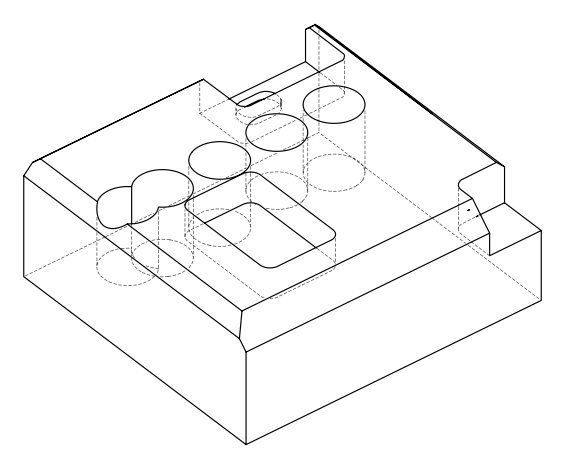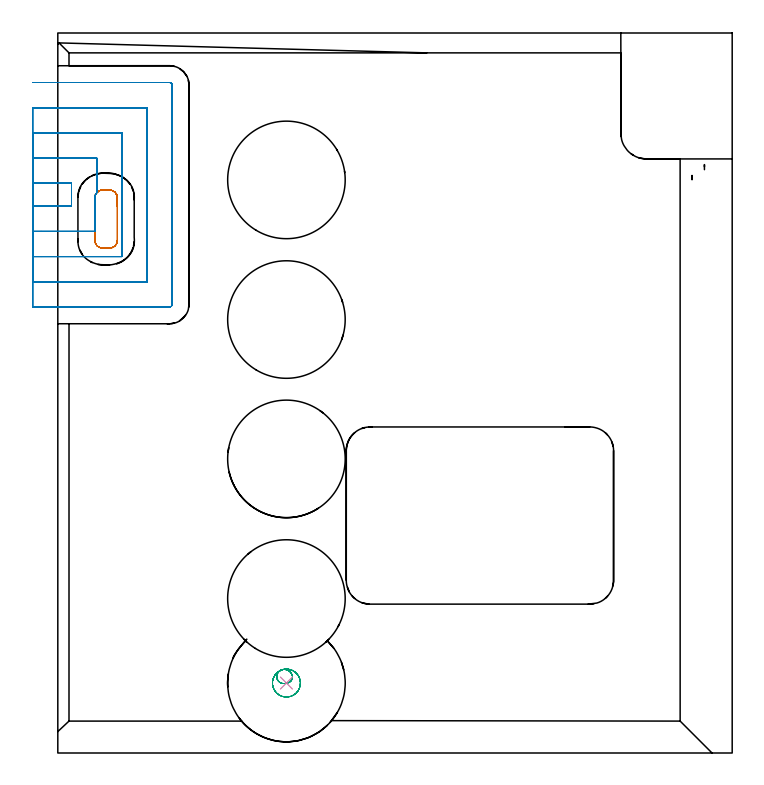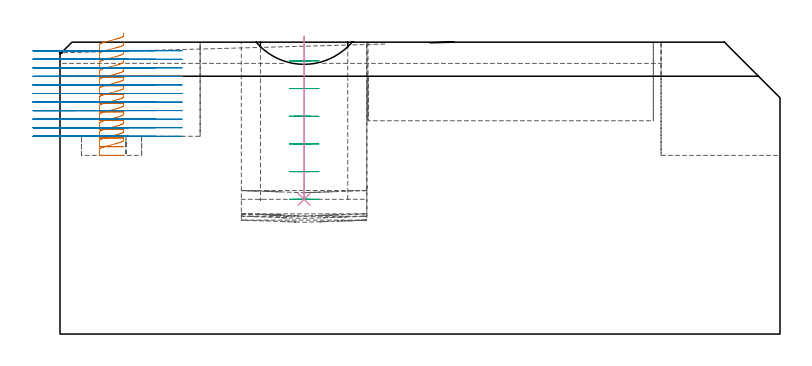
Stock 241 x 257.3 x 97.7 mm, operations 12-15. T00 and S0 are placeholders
(PLAN: 15 operations, 5 tool changes, 67.1 min)
(1 INDEXABLE_INSERT_DRILL_BLIND_HOLE_FROM_SOLID | STEP1POCKET | NXT0302_036 | 0.25 min | 81039 mm3)
(2 INDEXABLE_INSERT_DRILL_BLIND_HOLE_FROM_SOLID_1 | STEP1POCKET_2 | NXT0302_036 | 0.25 min | 82838 mm3)
(3 INDEXABLE_INSERT_DRILL_BLIND_HOLE_FROM_SOLID_2 | STEP1POCKET_3 | NXT0302_036 | 0.24 min | 79933 mm3)
(4 INDEXABLE_INSERT_DRILL_BLIND_HOLE_FROM_SOLID_3 | STEP1POCKET_4 | NXT0302_036 | 0.21 min | 69125 mm3)
(5 AREA_MILL | FG_CHAMFER_SURFACE | UGT0205_001 | 2.47 min | 1213 mm3)
(6 AREA_MILL_1 | FG_CHAMFER_SURFACE_1 | UGT0205_001 | 4.99 min | 5187 mm3)
(7 AREA_MILL_2 | FG_CHAMFER_SURFACE_2 | UGT0205_001 | 12 min | 38060 mm3)
(8 AREA_MILL_3 | FG_CHAMFER_SURFACE_3 | UGT0205_001 | 8.82 min | 14660 mm3)
(9 AREA_MILL_4 | FG_CHAMFER_SURFACE_4 | UGT0205_001 | 0.27 min | 71 mm3)
(10 MILL_CORNER_NOTCH_RECTANGULAR | CORNER_NOTCH_RECTANGULAR | NXT0201_012 | Follow Part, ap 4, ae 75% | 5.21 min | 65750 mm3)
(11 MILL_RECTANGULAR_POCKET | POCKET_RECTANGULAR_STRAIGHT | NXT0201_012 | Follow Part, ap 4, ae 75% | 8.1 min | 157365 mm3)
(12 MILL_RECTANGULAR_POCKET_1 | POCKET_RECTANGULAR_STRAIGHT_1 | NXT0201_011 | Follow Part, ap 3, ae 75% | 2.61 min | 22414 mm3)
(13 MILL_SLOT | SLOT_PARTIAL_RECTANGULAR | NXT0201_011 | Follow Part, ap 3, ae 75% | 20.34 min | 116894 mm3)
(14 MILL_BLIND_HOLE_FROM_SOLID_MATERIAL | STEP1POCKET_1 | UGT0201_004 | Spiral | 1.17 min | 59906 mm3)
(15 BORE_BLIND_HOLE | STEP1POCKET_1 | UGT0332_055 | 0.22 min | 7 mm3)
(TOOL NXT0302_036 | Index. Insert Drill 42mm [880-D4200L50-05] | D42 PA176 FL210 Z2)
(TOOL UGT0205_001 | Chamfer Mill 20 x 3 x 45 deg. | D20 FL50 Z2)
(TOOL NXT0201_012 | ENDMILL 16mm [2P460-1600-NA 1630] | D16 FL38 Z6)
(TOOL NXT0201_011 | ENDMILL 12mm [2P460-1200-NA 1630] | D12 FL38 Z6)
(TOOL UGT0201_004 | End Mill 32 mm | D32 FL53 Z6)
(TOOL UGT0332_055 | Precision Boring 41.98 mm | D41.98)
(OP 12 MILL_RECTANGULAR_POCKET_1)
G17 G21 G94 G90
T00 M6
G54
G17 G0 G90 X21.3 Y195.14 S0 M3
G43 Z107.7 H1
Z100.7
G94 G1 Y198.47 Z99.808 F250.
X21.235 Y198.934 Z99.682
X21.096 Y199.382 Z99.556
X20.887 Y199.801 Z99.431
X20.613 Y200.182 Z99.305
X20.282 Y200.513 Z99.18
X19.901 Y200.787 Z99.054
X19.482 Y200.996 Z98.929
X19.034 Y201.135 Z98.803
X18.57 Y201.2 Z98.677
X15.93 Z97.97
X15.466 Y201.135 Z97.844
X15.018 Y200.996 Z97.719
X14.599 Y200.787 Z97.593
X14.218 Y200.513 Z97.468
X13.887 Y200.182 Z97.342
X13.613 Y199.801 Z97.216
X13.404 Y199.382 Z97.091
X13.265 Y198.934 Z96.965
X13.2 Y198.47 Z96.84
Y190.8 Z94.785
Y183.3 F500.
G3 X16.1 Y180.4 R2.9
G1 X18.4
G3 X21.3 Y183.3 R2.9
G1 Y198.3
G3 X18.4 Y201.2 R2.9
G1 X16.1
G3 X13.2 Y198.3 R2.9
G1 Y190.8
Y189.8
G0 X21.3 Y195.14 Z97.785
G1 Y198.47 Z96.892 F250.
X21.235 Y198.934 Z96.767
X21.096 Y199.382 Z96.641
X20.887 Y199.801 Z96.516
X20.613 Y200.182 Z96.39
X20.282 Y200.513 Z96.264
X19.901 Y200.787 Z96.139
X19.482 Y200.996 Z96.013
X19.034 Y201.135 Z95.888
X18.57 Y201.2 Z95.762
X15.93 Z95.055
X15.466 Y201.135 Z94.929
X15.018 Y200.996 Z94.803
X14.599 Y200.787 Z94.678
X14.218 Y200.513 Z94.552
X13.887 Y200.182 Z94.427
X13.613 Y199.801 Z94.301
X13.404 Y199.382 Z94.176
X13.265 Y198.934 Z94.05
X13.2 Y198.47 Z93.924
Y190.8 Z91.869
Y183.3 F500.
G3 X16.1 Y180.4 R2.9
G1 X18.4
G3 X21.3 Y183.3 R2.9
G1 Y198.3
G3 X18.4 Y201.2 R2.9
G1 X16.1
G3 X13.2 Y198.3 R2.9
G1 Y190.8
Y189.8
G0 X21.3 Y195.14 Z94.869
G1 Y198.47 Z93.977 F250.
X21.235 Y198.934 Z93.851
X21.096 Y199.382 Z93.726
X20.887 Y199.801 Z93.6
X20.613 Y200.182 Z93.475
X20.282 Y200.513 Z93.349
X19.901 Y200.787 Z93.223
X19.482 Y200.996 Z93.098
X19.034 Y201.135 Z92.972
X18.57 Y201.2 Z92.847
X15.93 Z92.139
X15.466 Y201.135 Z92.014
X15.018 Y200.996 Z91.888
X14.599 Y200.787 Z91.762
X14.218 Y200.513 Z91.637
X13.887 Y200.182 Z91.511
X13.613 Y199.801 Z91.386
X13.404 Y199.382 Z91.26
X13.265 Y198.934 Z91.135
X13.2 Y198.47 Z91.009
Y190.8 Z88.954
Y183.3 F500.
G3 X16.1 Y180.4 R2.9
G1 X18.4
G3 X21.3 Y183.3 R2.9
G1 Y198.3
G3 X18.4 Y201.2 R2.9
G1 X16.1
G3 X13.2 Y198.3 R2.9
G1 Y190.8
Y189.8
G0 X21.3 Y195.14 Z91.954
G1 Y198.47 Z91.061 F250.
X21.235 Y198.934 Z90.936
X21.096 Y199.382 Z90.81
X20.887 Y199.801 Z90.685
X20.613 Y200.182 Z90.559
X20.282 Y200.513 Z90.434
X19.901 Y200.787 Z90.308
X19.482 Y200.996 Z90.182
X19.034 Y201.135 Z90.057
X18.57 Y201.2 Z89.931
X15.93 Z89.224
X15.466 Y201.135 Z89.098
X15.018 Y200.996 Z88.973
X14.599 Y200.787 Z88.847
X14.218 Y200.513 Z88.722
X13.887 Y200.182 Z88.596
X13.613 Y199.801 Z88.47
X13.404 Y199.382 Z88.345
X13.265 Y198.934 Z88.219
X13.2 Y198.47 Z88.094
Y190.8 Z86.038
Y183.3 F500.
G3 X16.1 Y180.4 R2.9
G1 X18.4
G3 X21.3 Y183.3 R2.9
G1 Y198.3
G3 X18.4 Y201.2 R2.9
G1 X16.1
G3 X13.2 Y198.3 R2.9
G1 Y190.8
Y189.8
G0 X21.3 Y195.14 Z89.038
G1 Y198.47 Z88.146 F250.
X21.235 Y198.934 Z88.021
X21.096 Y199.382 Z87.895
X20.887 Y199.801 Z87.769
X20.613 Y200.182 Z87.644
X20.282 Y200.513 Z87.518
X19.901 Y200.787 Z87.393
X19.482 Y200.996 Z87.267
X19.034 Y201.135 Z87.142
X18.57 Y201.2 Z87.016
X15.93 Z86.308
X15.466 Y201.135 Z86.183
X15.018 Y200.996 Z86.057
X14.599 Y200.787 Z85.932
X14.218 Y200.513 Z85.806
X13.887 Y200.182 Z85.681
X13.613 Y199.801 Z85.555
X13.404 Y199.382 Z85.429
X13.265 Y198.934 Z85.304
X13.2 Y198.47 Z85.178
Y190.8 Z83.123
Y183.3 F500.
G3 X16.1 Y180.4 R2.9
G1 X18.4
G3 X21.3 Y183.3 R2.9
G1 Y198.3
G3 X18.4 Y201.2 R2.9
G1 X16.1
G3 X13.2 Y198.3 R2.9
G1 Y190.8
Y189.8
G0 X21.3 Y195.14 Z86.123
G1 Y198.47 Z85.231 F250.
X21.235 Y198.934 Z85.105
X21.096 Y199.382 Z84.98
X20.887 Y199.801 Z84.854
X20.613 Y200.182 Z84.728
X20.282 Y200.513 Z84.603
X19.901 Y200.787 Z84.477
X19.482 Y200.996 Z84.352
X19.034 Y201.135 Z84.226
X18.57 Y201.2 Z84.101
X15.93 Z83.393
X15.466 Y201.135 Z83.267
X15.018 Y200.996 Z83.142
X14.599 Y200.787 Z83.016
X14.218 Y200.513 Z82.891
X13.887 Y200.182 Z82.765
X13.613 Y199.801 Z82.64
X13.404 Y199.382 Z82.514
X13.265 Y198.934 Z82.388
X13.2 Y198.47 Z82.263
Y190.8 Z80.208
Y183.3 F500.
G3 X16.1 Y180.4 R2.9
G1 X18.4
G3 X21.3 Y183.3 R2.9
G1 Y198.3
G3 X18.4 Y201.2 R2.9
G1 X16.1
G3 X13.2 Y198.3 R2.9
G1 Y190.8
Y189.8
G0 X21.3 Y195.14 Z83.208
G1 Y198.47 Z82.315 F250.
X21.235 Y198.934 Z82.19
X21.096 Y199.382 Z82.064
X20.887 Y199.801 Z81.939
X20.613 Y200.182 Z81.813
X20.282 Y200.513 Z81.688
X19.901 Y200.787 Z81.562
X19.482 Y200.996 Z81.436
X19.034 Y201.135 Z81.311
X18.57 Y201.2 Z81.185
X15.93 Z80.478
X15.466 Y201.135 Z80.352
X15.018 Y200.996 Z80.227
X14.599 Y200.787 Z80.101
X14.218 Y200.513 Z79.975
X13.887 Y200.182 Z79.85
X13.613 Y199.801 Z79.724
X13.404 Y199.382 Z79.599
X13.265 Y198.934 Z79.473
X13.2 Y198.47 Z79.348
Y190.8 Z77.292
Y183.3 F500.
G3 X16.1 Y180.4 R2.9
G1 X18.4
G3 X21.3 Y183.3 R2.9
G1 Y198.3
G3 X18.4 Y201.2 R2.9
G1 X16.1
G3 X13.2 Y198.3 R2.9
G1 Y190.8
Y189.8
G0 X21.3 Y195.14 Z80.292
G1 Y198.47 Z79.4 F250.
X21.235 Y198.934 Z79.274
X21.096 Y199.382 Z79.149
X20.887 Y199.801 Z79.023
X20.613 Y200.182 Z78.898
X20.282 Y200.513 Z78.772
X19.901 Y200.787 Z78.647
X19.482 Y200.996 Z78.521
X19.034 Y201.135 Z78.395
X18.57 Y201.2 Z78.27
X15.93 Z77.562
X15.466 Y201.135 Z77.437
X15.018 Y200.996 Z77.311
X14.599 Y200.787 Z77.186
X14.218 Y200.513 Z77.06
X13.887 Y200.182 Z76.934
X13.613 Y199.801 Z76.809
X13.404 Y199.382 Z76.683
X13.265 Y198.934 Z76.558
X13.2 Y198.47 Z76.432
Y190.8 Z74.377
Y183.3 F500.
G3 X16.1 Y180.4 R2.9
G1 X18.4
G3 X21.3 Y183.3 R2.9
G1 Y198.3
G3 X18.4 Y201.2 R2.9
G1 X16.1
G3 X13.2 Y198.3 R2.9
G1 Y190.8
Y189.8
G0 X21.3 Y195.14 Z77.377
G1 Y198.47 Z76.485 F250.
X21.235 Y198.934 Z76.359
X21.096 Y199.382 Z76.233
X20.887 Y199.801 Z76.108
X20.613 Y200.182 Z75.982
X20.282 Y200.513 Z75.857
X19.901 Y200.787 Z75.731
X19.482 Y200.996 Z75.606
X19.034 Y201.135 Z75.48
X18.57 Y201.2 Z75.354
X15.93 Z74.647
X15.466 Y201.135 Z74.521
X15.018 Y200.996 Z74.396
X14.599 Y200.787 Z74.27
X14.218 Y200.513 Z74.145
X13.887 Y200.182 Z74.019
X13.613 Y199.801 Z73.893
X13.404 Y199.382 Z73.768
X13.265 Y198.934 Z73.642
X13.2 Y198.47 Z73.517
Y190.8 Z71.462
Y183.3 F500.
G3 X16.1 Y180.4 R2.9
G1 X18.4
G3 X21.3 Y183.3 R2.9
G1 Y198.3
G3 X18.4 Y201.2 R2.9
G1 X16.1
G3 X13.2 Y198.3 R2.9
G1 Y190.8
Y189.8
G0 X21.3 Y195.14 Z74.462
G1 Y198.47 Z73.569 F250.
X21.235 Y198.934 Z73.444
X21.096 Y199.382 Z73.318
X20.887 Y199.801 Z73.193
X20.613 Y200.182 Z73.067
X20.282 Y200.513 Z72.941
X19.901 Y200.787 Z72.816
X19.482 Y200.996 Z72.69
X19.034 Y201.135 Z72.565
X18.57 Y201.2 Z72.439
X15.93 Z71.732
X15.466 Y201.135 Z71.606
X15.018 Y200.996 Z71.48
X14.599 Y200.787 Z71.355
X14.218 Y200.513 Z71.229
X13.887 Y200.182 Z71.104
X13.613 Y199.801 Z70.978
X13.404 Y199.382 Z70.853
X13.265 Y198.934 Z70.727
X13.2 Y198.47 Z70.601
Y190.8 Z68.546
Y183.3 F500.
G3 X16.1 Y180.4 R2.9
G1 X18.4
G3 X21.3 Y183.3 R2.9
G1 Y198.3
G3 X18.4 Y201.2 R2.9
G1 X16.1
G3 X13.2 Y198.3 R2.9
G1 Y190.8
Y189.8
G0 X21.3 Y195.14 Z71.546
G1 Y198.47 Z70.654 F250.
X21.235 Y198.934 Z70.528
X21.096 Y199.382 Z70.403
X20.887 Y199.801 Z70.277
X20.613 Y200.182 Z70.152
X20.282 Y200.513 Z70.026
X19.901 Y200.787 Z69.9
X19.482 Y200.996 Z69.775
X19.034 Y201.135 Z69.649
X18.57 Y201.2 Z69.524
X15.93 Z68.816
X15.466 Y201.135 Z68.691
X15.018 Y200.996 Z68.565
X14.599 Y200.787 Z68.439
X14.218 Y200.513 Z68.314
X13.887 Y200.182 Z68.188
X13.613 Y199.801 Z68.063
X13.404 Y199.382 Z67.937
X13.265 Y198.934 Z67.812
X13.2 Y198.47 Z67.686
Y190.8 Z65.631
Y183.3 F500.
G3 X16.1 Y180.4 R2.9
G1 X18.4
G3 X21.3 Y183.3 R2.9
G1 Y198.3
G3 X18.4 Y201.2 R2.9
G1 X16.1
G3 X13.2 Y198.3 R2.9
G1 Y190.8
Y189.8
G0 X21.3 Y195.14 Z68.631
G1 Y198.47 Z67.738 F250.
X21.235 Y198.934 Z67.613
X21.096 Y199.382 Z67.487
X20.887 Y199.801 Z67.362
X20.613 Y200.182 Z67.236
X20.282 Y200.513 Z67.111
X19.901 Y200.787 Z66.985
X19.482 Y200.996 Z66.859
X19.034 Y201.135 Z66.734
X18.57 Y201.2 Z66.608
X15.93 Z65.901
X15.466 Y201.135 Z65.775
X15.018 Y200.996 Z65.65
X14.599 Y200.787 Z65.524
X14.218 Y200.513 Z65.398
X13.887 Y200.182 Z65.273
X13.613 Y199.801 Z65.147
X13.404 Y199.382 Z65.022
X13.265 Y198.934 Z64.896
X13.2 Y198.47 Z64.771
Y190.8 Z62.715
Y183.3 F500.
G3 X16.1 Y180.4 R2.9
G1 X18.4
G3 X21.3 Y183.3 R2.9
G1 Y198.3
G3 X18.4 Y201.2 R2.9
G1 X16.1
G3 X13.2 Y198.3 R2.9
G1 Y190.8
Y189.8
G0 X21.3 Y195.14 Z65.715
G1 Y198.47 Z64.823 F250.
X21.235 Y198.934 Z64.698
X21.096 Y199.382 Z64.572
X20.887 Y199.801 Z64.446
X20.613 Y200.182 Z64.321
X20.282 Y200.513 Z64.195
X19.901 Y200.787 Z64.07
X19.482 Y200.996 Z63.944
X19.034 Y201.135 Z63.819
X18.57 Y201.2 Z63.693
X15.93 Z62.985
X15.466 Y201.135 Z62.86
X15.018 Y200.996 Z62.734
X14.599 Y200.787 Z62.609
X14.218 Y200.513 Z62.483
X13.887 Y200.182 Z62.358
X13.613 Y199.801 Z62.232
X13.404 Y199.382 Z62.106
X13.265 Y198.934 Z61.981
X13.2 Y198.47 Z61.855
Y190.8 Z59.8
Y183.3 F500.
G3 X16.1 Y180.4 R2.9
G1 X18.4
G3 X21.3 Y183.3 R2.9
G1 Y198.3
G3 X18.4 Y201.2 R2.9
G1 X16.1
G3 X13.2 Y198.3 R2.9
G1 Y190.8
Y189.8
G0 Z107.7
M5
M2
(OP 13 MILL_SLOT)
G17 G21 G94 G90
T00 M6
G54
G17 G0 G90 X-9. Y195.4 S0 M3
G43 Z107.7 H1
Z94.836
G94 G1 X-6. F250.
X4.9 F500.
Y203.6
X-6.
X-9. F250.
Y186.4
X-6.
X13.2 F500.
Y197.713
G2 X13.312 Y199.123 R4.724
X13.877 Y200.166 R3.179
G1 X13.9 Y200.193
Y212.6
X-6.
X-9. F250.
Y177.4
X-6.
X22.9 F500.
Y221.6
X-6.
X-9. F250.
Y168.4
X-6.
X31.9 F500.
Y230.6
X-6.
X-9. F250.
Y159.4
X-6.
X39.9 F500.
G3 X40.9 Y160.4 R1.
G1 Y238.6
G3 X39.9 Y239.6 R1.
G1 X-6.
X-9. F250.
G0 Y195.4 Z91.973
G1 X-6.
X4.9 F500.
Y203.6
X-6.
X-9. F250.
Y186.4
X-6.
X13.2 F500.
Y197.713
G2 X13.312 Y199.123 R4.724
X13.434 Y199.444 R3.179
X13.9 Y200.193 R3.176
G1 Y212.6
X-6.
X-9. F250.
Y177.4
X-6.
X22.9 F500.
Y221.6
X-6.
X-9. F250.
Y168.4
X-6.
X31.9 F500.
Y230.6
X-6.
X-9. F250.
Y159.4
X-6.
X39.9 F500.
G3 X40.9 Y160.4 R1.
G1 Y238.6
G3 X39.9 Y239.6 R1.
G1 X-6.
X-9. F250.
G0 Y195.4 Z89.109
G1 X-6.
X4.9 F500.
Y203.6
X-6.
X-9. F250.
Y186.4
X-6.
X13.2 F500.
Y197.713
G2 X13.19 Y198.169 R4.724
X13.318 Y199.138 R4.657
X13.434 Y199.444 R3.136
X13.9 Y200.193 R3.176
G1 Y212.6
X-6.
X-9. F250.
Y177.4
X-6.
X22.9 F500.
Y221.6
X-6.
X-9. F250.
Y168.4
X-6.
X31.9 F500.
Y230.6
X-6.
X-9. F250.
Y159.4
X-6.
X39.9 F500.
G3 X40.9 Y160.4 R1.
G1 Y238.6
G3 X39.9 Y239.6 R1.
G1 X-6.
X-9. F250.
G0 Y195.4 Z86.245
G1 X-6.
X4.9 F500.
Y203.6
X-6.
X-9. F250.
Y186.4
X-6.
X13.2 F500.
Y197.713
G2 X13.19 Y198.169 R4.724
X13.318 Y199.138 R4.657
X13.434 Y199.444 R3.136
X13.877 Y200.166 R3.179
G1 X13.9 Y200.193
Y212.6
X-6.
X-9. F250.
Y177.4
X-6.
X22.9 F500.
Y221.6
X-6.
X-9. F250.
Y168.4
X-6.
X31.9 F500.
Y230.6
X-6.
X-9. F250.
Y159.4
X-6.
X39.9 F500.
G3 X40.9 Y160.4 R1.
G1 Y238.6
G3 X39.9 Y239.6 R1.
G1 X-6.
X-9. F250.
G0 Y195.4 Z83.382
G1 X-6.
X4.9 F500.
Y203.6
X-6.
X-9. F250.
Y186.4
X-6.
X13.2 F500.
Y197.713
G2 X13.312 Y199.123 R4.724
X13.435 Y199.445 R3.179
X13.9 Y200.193 R3.177
G1 Y212.6
X-6.
X-9. F250.
Y177.4
X-6.
X22.9 F500.
Y221.6
X-6.
X-9. F250.
Y168.4
X-6.
X31.9 F500.
Y230.6
X-6.
X-9. F250.
Y159.4
X-6.
X39.9 F500.
G3 X40.9 Y160.4 R1.
G1 Y238.6
G3 X39.9 Y239.6 R1.
G1 X-6.
X-9. F250.
G0 Y195.4 Z80.518
G1 X-6.
X4.9 F500.
Y203.6
X-6.
X-9. F250.
Y186.4
X-6.
X13.2 F500.
Y197.713
G2 X13.312 Y199.123 R4.724
X13.435 Y199.445 R3.179
X13.9 Y200.193 R3.177
G1 Y212.6
X-6.
X-9. F250.
Y177.4
X-6.
X22.9 F500.
Y221.6
X-6.
X-9. F250.
Y168.4
X-6.
X31.9 F500.
Y230.6
X-6.
X-9. F250.
Y159.4
X-6.
X39.9 F500.
G3 X40.9 Y160.4 R1.
G1 Y238.6
G3 X39.9 Y239.6 R1.
G1 X-6.
X-9. F250.
G0 Y195.4 Z77.655
G1 X-6.
X4.9 F500.
Y203.6
X-6.
X-9. F250.
Y186.4
X-6.
X13.2 F500.
Y197.713
G2 X13.312 Y199.123 R4.724
X13.877 Y200.166 R3.179
G1 X13.9 Y200.193
Y212.6
X-6.
X-9. F250.
Y177.4
X-6.
X22.9 F500.
Y221.6
X-6.
X-9. F250.
Y168.4
X-6.
X31.9 F500.
Y230.6
X-6.
X-9. F250.
Y159.4
X-6.
X39.9 F500.
G3 X40.9 Y160.4 R1.
G1 Y238.6
G3 X39.9 Y239.6 R1.
G1 X-6.
X-9. F250.
G0 Y195.4 Z74.791
G1 X-6.
X4.9 F500.
Y203.6
X-6.
X-9. F250.
Y186.4
X-6.
X13.2 F500.
X13.199 Y197.727
Y197.757
G2 X13.19 Y198.169 R4.577
X13.312 Y199.123 R4.724
X13.434 Y199.444 R3.179
X13.878 Y200.167 R3.174
G1 X13.9 Y200.193
Y212.6
X-6.
X-9. F250.
Y177.4
X-6.
X22.9 F500.
Y221.6
X-6.
X-9. F250.
Y168.4
X-6.
X31.9 F500.
Y230.6
X-6.
X-9. F250.
Y159.4
X-6.
X39.9 F500.
G3 X40.9 Y160.4 R1.
G1 Y238.6
G3 X39.9 Y239.6 R1.
G1 X-6.
X-9. F250.
G0 Y195.4 Z71.927
G1 X-6.
X4.9 F500.
Y203.6
X-6.
X-9. F250.
Y186.4
X-6.
X13.2 F500.
X13.199 Y197.727
Y197.757
G2 X13.19 Y198.169 R4.577
X13.312 Y199.123 R4.724
X13.434 Y199.444 R3.179
X13.878 Y200.167 R3.174
G1 X13.9 Y200.193
Y212.6
X-6.
X-9. F250.
Y177.4
X-6.
X22.9 F500.
Y221.6
X-6.
X-9. F250.
Y168.4
X-6.
X31.9 F500.
Y230.6
X-6.
X-9. F250.
Y159.4
X-6.
X39.9 F500.
G3 X40.9 Y160.4 R1.
G1 Y238.6
G3 X39.9 Y239.6 R1.
G1 X-6.
X-9. F250.
G0 Y195.4 Z69.064
G1 X-6.
X4.9 F500.
Y203.6
X-6.
X-9. F250.
Y186.4
X-6.
X13.2 F500.
Y197.713
G2 X13.312 Y199.123 R4.724
X13.877 Y200.166 R3.179
G1 X13.9 Y200.193
Y212.6
X-6.
X-9. F250.
Y177.4
X-6.
X22.9 F500.
Y221.6
X-6.
X-9. F250.
Y168.4
X-6.
X31.9 F500.
Y230.6
X-6.
X-9. F250.
Y159.4
X-6.
X39.9 F500.
G3 X40.9 Y160.4 R1.
G1 Y238.6
G3 X39.9 Y239.6 R1.
G1 X-6.
X-9. F250.
G0 Y195.4 Z66.2
G1 X-6.
X4.9 F500.
Y203.6
X-6.
X-9. F250.
Y186.4
X-6.
X13.2 F500.
Y197.73
G2 X13.188 Y198.081 R4.665
X13.312 Y199.123 R4.724
X13.434 Y199.444 R3.179
X13.878 Y200.167 R3.176
G1 X13.9 Y200.193
Y212.6
X-6.
X-9. F250.
Y177.4
X-6.
X22.9 F500.
Y221.6
X-6.
X-9. F250.
Y168.4
X-6.
X31.9 F500.
Y230.6
X-6.
X-9. F250.
Y159.4
X-6.
X39.9 F500.
G3 X40.9 Y160.4 R1.
G1 Y238.6
G3 X39.9 Y239.6 R1.
G1 X-6.
X-9. F250.
G0 Z107.7
M5
M2
(OP 14 MILL_BLIND_HOLE_FROM_SOLID_MATERIAL)
G17 G21 G94 G90
T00 M6
G54
G17 G0 G90 X81.7 Y25. S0 M3
G43 Z107.7 H0
Z91.433
G94 G3 X83.703 Y27.997 R2.168 F250.
X79.787 Y29.619 R2.997
X77.081 Y23.087 R5.
X79.787 Y29.619 R-5.
X78.434 Y26.353 R2.5
X81.7 Y25. R2.5
G0 Z82.167
G3 X83.703 Y27.997 R2.168
X79.787 Y29.619 R2.997
X77.081 Y23.087 R5.
X79.787 Y29.619 R-5.
X78.434 Y26.353 R2.5
X81.7 Y25. R2.5
G0 Z72.9
G3 X83.703 Y27.997 R2.168
X79.787 Y29.619 R2.997
X77.081 Y23.087 R5.
X79.787 Y29.619 R-5.
X78.434 Y26.353 R2.5
X81.7 Y25. R2.5
G0 Z63.633
G3 X83.703 Y27.997 R2.168
X79.787 Y29.619 R2.997
X77.081 Y23.087 R5.
X79.787 Y29.619 R-5.
X78.434 Y26.353 R2.5
X81.7 Y25. R2.5
G0 Z54.367
G3 X83.703 Y27.997 R2.168
X79.787 Y29.619 R2.997
X77.081 Y23.087 R5.
X79.787 Y29.619 R-5.
X78.434 Y26.353 R2.5
X81.7 Y25. R2.5
G0 Z45.1
G3 X83.703 Y27.997 R2.168
X79.787 Y29.619 R2.997
X77.081 Y23.087 R5.
X79.787 Y29.619 R-5.
X78.434 Y26.353 R2.5
X81.7 Y25. R2.5
G0 Z107.7
M5
M2
(OP 15 BORE_BLIND_HOLE)
G17 G21 G94 G90
T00 M6
G54
G17 G0 G90 X81.7 Y25. S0 M3
G43 Z107.7 H0
G94 G85 G98 Z45.1 F250. R99.7
G80
M5
M2
